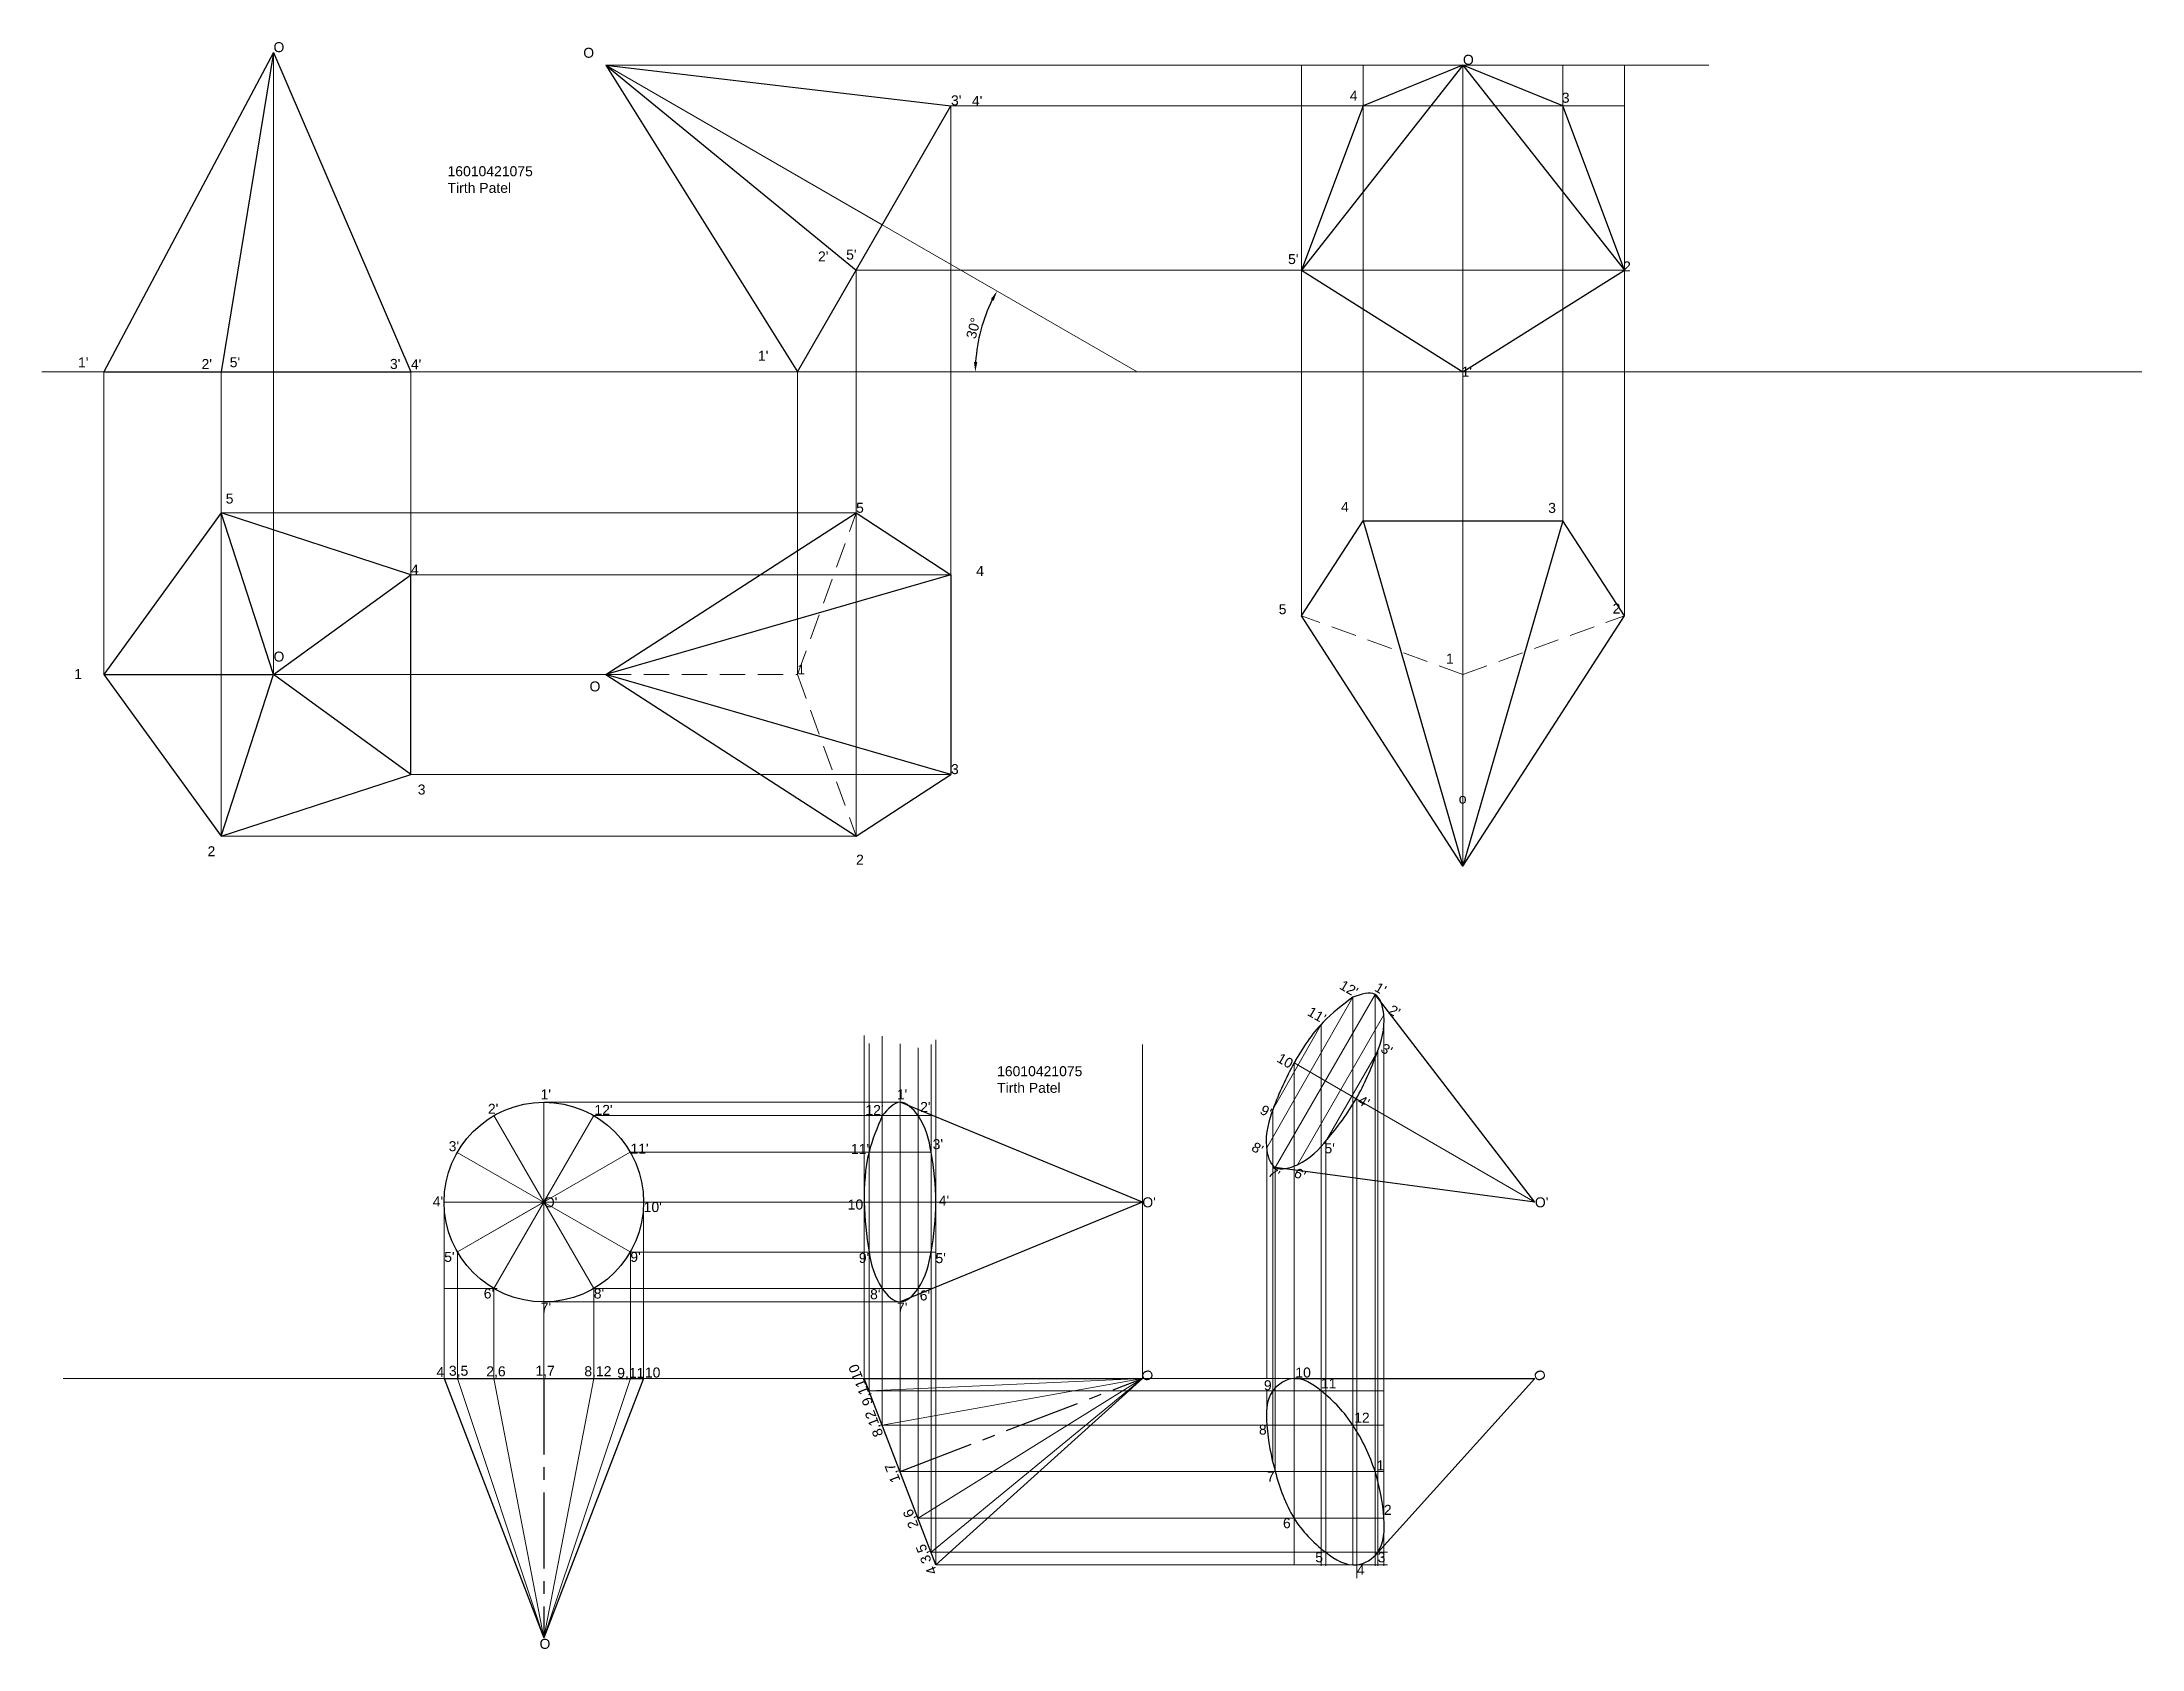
# Model space of a CAD drawing. Header units: millimetres. Extents: x 2440 to 2966, y 1659 to 2062.
import ezdxf

# ---------------------------------------------------------------- set-up
doc = ezdxf.new("R2010")
doc.units = ezdxf.units.MM
doc.linetypes.add('CENTER2', pattern=[28.575, 19.05, -3.175, 3.175, -3.175])
doc.linetypes.add('HIDDEN', pattern=[9.525, 6.35, -3.175])
doc.styles.get("Standard").update_dxf_attribs({"font": 'arial.ttf'})
doc.dimstyles.new('ISO-25', dxfattribs={"dimtxt": 2.5, "dimasz": 2.5, "dimexe": 1.25, "dimexo": 0.625, "dimtad": 1, "dimtxsty": 'Standard', "dimcen": 2.5, "dimadec": 0, "dimazin": 0, "dimtfac": 1, "dimtmove": 0, "dimatfit": 3, "dimfxl": 1, "dimarcsym": 0})

# ---------------------------------------------------------------- blocks, each defined once
blk = doc.blocks.new('*D1')
at = {"color": 0, "lineweight": -2, "transparency": 16777216}
blk.add_arc((2714.77, 1978.88), 40.5, 153.5376, 176.4624, dxfattribs=at)
at = {"color": 0, "lineweight": 0, "transparency": 16777216}
for points in [[(2678.15, 1997.12), (2678.88, 1996.73), (2679.7, 1999.13)], [(2674.76, 1981.37), (2673.93, 1981.39), (2674.27, 1978.88)]]:
    blk.add_solid(points, dxfattribs=at)
at = {"layer": 'Defpoints', "color": 0, "lineweight": 0, "transparency": 16777216}
for p in [(2650.97, 2015.72), (2676.71, 1992.73), (2440.49, 1978.88), (2680.96, 1978.88), (2714.77, 1978.88)]:
    blk.add_point(p, dxfattribs=at)
at = {"color": 0, "lineweight": 0, "transparency": 16777216, "insert": (2673.81, 1989.85), "char_height": 2.5, "attachment_point": 5, "rotation": 75}
blk.add_mtext('30°', dxfattribs=at)

msp = doc.modelspace()

# ---------------------------------------------------------------- linework, layer by layer
at = {"lineweight": 30}
for p, q in [((2498.476, 2058.881), (2455.943, 1978.881)), ((2498.476, 2058.881), (2485.332, 1978.881)), ((2498.476, 2058.881), (2532.885, 1978.881)), ((2581.686, 2055.716), (2629.702, 1978.881)), ((2581.686, 2055.716), (2668.173, 2045.515)), ((2581.686, 2055.716), (2644.397, 2004.333)), ((2796.412, 2055.716), (2755.961, 2004.333)), ((2796.412, 2055.716), (2771.412, 2045.515)), ((2821.412, 2045.515), (2796.412, 2055.716)), ((2796.412, 2055.716), (2836.863, 2004.333)), ((2771.412, 2045.515), (2755.961, 2004.333)), ((2836.863, 2004.333), (2821.412, 2045.515)), ((2755.961, 2004.333), (2796.412, 1978.881)), ((2796.412, 1978.881), (2836.863, 2004.333)), ((2498.476, 1903.122), (2485.332, 1943.573)), ((2581.686, 1903.122), (2644.397, 1943.573)), ((2644.397, 1943.573), (2668.173, 1928.122)), ((2755.961, 1917.817), (2771.412, 1941.593)), ((2771.412, 1941.593), (2796.412, 1855.106)), ((2771.412, 1941.593), (2821.412, 1941.593)), ((2821.412, 1941.593), (2796.412, 1855.106)), ((2836.863, 1917.817), (2821.412, 1941.593)), ((2498.476, 1903.122), (2532.885, 1928.122)), ((2668.173, 1928.122), (2581.686, 1903.122)), ((2668.173, 1928.122), (2668.173, 1878.122)), ((2796.412, 1855.106), (2755.961, 1917.817)), ((2796.412, 1855.106), (2836.863, 1917.817)), ((2455.943, 1903.122), (2498.476, 1903.122)), ((2485.332, 1862.671), (2498.476, 1903.122)), ((2532.885, 1878.122), (2498.476, 1903.122)), ((2581.686, 1903.122), (2644.397, 1862.671)), ((2668.173, 1878.122), (2581.686, 1903.122)), ((2644.397, 1862.671), (2668.173, 1878.122)), ((2814.43, 1771.021), (2774.389, 1823.007)), ((2716.102, 1771.021), (2655.433, 1796.021)), ((2814.43, 1771.021), (2749.389, 1779.705)), ((2716.102, 1771.021), (2655.433, 1746.021)), ((2541.193, 1726.851), (2591.193, 1726.851)), ((2541.193, 1726.851), (2566.193, 1661.851)), ((2591.193, 1726.851), (2566.193, 1661.851)), ((2664.406, 1680.183), (2646.46, 1726.851)), ((2646.46, 1726.851), (2716.102, 1726.846)), ((2664.406, 1680.183), (2716.102, 1726.846)), ((2754.118, 1726.851), (2814.43, 1726.851)), ((2814.43, 1726.851), (2774.389, 1682.524))]:
    msp.add_line(p, q, dxfattribs=at)
at = {"color": 242, "lineweight": 0, "true_color": 0xcd2027}
for p, q in [((2498.476, 1978.881), (2498.476, 2058.881)), ((2650.968, 2015.716), (2581.686, 2055.716)), ((2668.173, 2045.515), (2668.173, 1878.122)), ((2650.968, 2015.716), (2714.767, 1978.881)), ((2644.397, 2004.333), (2644.397, 1862.671)), ((2455.943, 1903.122), (2455.943, 1978.881)), ((2485.332, 1862.671), (2485.332, 1978.881)), ((2498.476, 1903.122), (2498.476, 1978.881)), ((2532.885, 1928.122), (2532.885, 1978.881)), ((2629.702, 1978.881), (2629.702, 1903.122)), ((2485.332, 1943.573), (2644.397, 1943.573)), ((2532.885, 1928.122), (2668.173, 1928.122)), ((2498.476, 1903.122), (2581.686, 1903.122)), ((2532.885, 1878.122), (2668.173, 1878.122)), ((2485.332, 1862.671), (2644.397, 1862.671))]:
    msp.add_line(p, q, dxfattribs=at)
at = {"color": 240, "lineweight": 0, "true_color": 0xed1f24}
for p, q in [((2581.686, 2055.716), (2857.959, 2055.716)), ((2755.961, 1917.817), (2755.961, 2055.716)), ((2771.412, 1941.593), (2771.412, 2055.716)), ((2796.412, 1855.106), (2796.412, 2055.716)), ((2821.412, 1941.593), (2821.412, 2055.716)), ((2836.863, 1917.817), (2836.863, 2055.716)), ((2668.173, 2045.515), (2836.863, 2045.515)), ((2644.397, 2004.333), (2836.863, 2004.333)), ((2566.193, 1796.021), (2566.193, 1746.021)), ((2553.693, 1792.672), (2578.693, 1749.371)), ((2578.693, 1792.672), (2553.693, 1749.371)), ((2544.5, 1783.448), (2587.844, 1758.521)), ((2544.542, 1758.521), (2587.844, 1783.521)), ((2591.193, 1771.021), (2541.18, 1771.021))]:
    msp.add_line(p, q, dxfattribs=at)
for p, q in [((2629.702, 1978.881), (2668.173, 2045.515)), ((2455.943, 1978.881), (2532.885, 1978.881))]:
    msp.add_line(p, q)
at = {"lineweight": 0}
for p, q in [((2440.489, 1978.881), (2680.965, 1978.881)), ((2629.702, 1978.881), (2796.412, 1978.881)), ((2680.965, 1978.881), (2966.499, 1978.881)), ((2587.886, 1783.448), (2587.716, 1783.448)), ((2566.193, 1771.021), (2544.542, 1758.521)), ((2554.526, 1749.371), (2541.193, 1749.371)), ((2814.43, 1726.851), (2445.754, 1726.851))]:
    msp.add_line(p, q, dxfattribs=at)
at = {"linetype": 'HIDDEN', "lineweight": 0}
for p, q in [((2629.702, 1903.122), (2644.397, 1943.573)), ((2796.412, 1903.122), (2755.961, 1917.817)), ((2796.412, 1903.122), (2836.863, 1917.817)), ((2581.686, 1903.122), (2629.702, 1903.122)), ((2629.702, 1903.122), (2644.397, 1862.671)), ((2796.412, 1855.106), (2796.412, 1903.122))]:
    msp.add_line(p, q, dxfattribs=at)
at = {"color": 240, "lineweight": 5, "true_color": 0xed1f24}
for p, q in [((2768.835, 1822.346), (2747.275, 1784.586)), ((2774.389, 1823.007), (2749.961, 1780.697)), ((2768.835, 1822.346), (2768.835, 1680.152)), ((2774.389, 1823.007), (2774.389, 1679.921)), ((2760.855, 1815.504), (2748.812, 1794.208)), ((2754.951, 1780.364), (2776.632, 1817.918)), ((2760.855, 1815.504), (2760.855, 1723.765)), ((2776.6, 1817.861), (2776.6, 1679.921)), ((2646.46, 1726.851), (2646.46, 1812.72)), ((2647.647, 1723.765), (2647.647, 1810.687)), ((2650.954, 1715.166), (2650.954, 1812.593)), ((2655.433, 1703.517), (2655.433, 1810.597)), ((2659.919, 1691.85), (2659.919, 1809.638)), ((2663.204, 1683.309), (2663.204, 1810.512)), ((2664.406, 1680.183), (2664.406, 1811.652)), ((2716.102, 1726.846), (2716.102, 1810.499)), ((2754.118, 1805.842), (2814.43, 1771.021)), ((2754.118, 1805.842), (2754.118, 1726.851)), ((2761.726, 1785.711), (2775.05, 1808.79)), ((2775.05, 1808.79), (2775.05, 1679.921)), ((2566.193, 1796.021), (2655.433, 1796.021)), ((2748.812, 1794.208), (2748.812, 1705.735)), ((2769.828, 1796.772), (2769.828, 1676.849)), ((2578.693, 1792.672), (2663.204, 1792.672)), ((2587.844, 1783.521), (2663.204, 1783.521)), ((2747.275, 1784.586), (2747.275, 1726.851)), ((2762.027, 1786.233), (2762.027, 1679.933)), ((2749.389, 1779.705), (2749.389, 1703.517)), ((2541.193, 1771.021), (2541.193, 1726.851)), ((2591.193, 1771.021), (2591.193, 1726.851)), ((2591.193, 1771.021), (2664.406, 1771.021)), ((2646.46, 1771.021), (2716.102, 1771.021)), ((2544.542, 1758.521), (2544.542, 1726.851)), ((2587.886, 1758.497), (2587.886, 1726.851)), ((2587.886, 1758.497), (2664.406, 1758.497)), ((2647.647, 1758.497), (2663.204, 1758.497)), ((2553.693, 1749.371), (2553.693, 1726.851)), ((2578.693, 1749.371), (2578.693, 1726.851)), ((2578.693, 1749.371), (2663.204, 1749.371)), ((2566.193, 1746.021), (2566.193, 1726.851)), ((2566.193, 1746.021), (2655.433, 1746.021)), ((2544.542, 1726.851), (2566.193, 1661.851)), ((2553.693, 1726.851), (2566.193, 1661.851)), ((2587.886, 1726.851), (2566.193, 1661.851)), ((2578.693, 1726.851), (2566.193, 1661.851)), ((2647.647, 1723.765), (2716.102, 1726.846)), ((2650.947, 1715.184), (2716.102, 1726.846)), ((2659.919, 1691.85), (2716.102, 1726.846)), ((2663.204, 1683.309), (2716.102, 1726.846)), ((2754.118, 1726.851), (2754.118, 1680.183)), ((2647.647, 1723.765), (2767.647, 1723.765)), ((2747.275, 1723.765), (2747.275, 1715.166)), ((2760.855, 1723.765), (2760.855, 1679.933)), ((2650.954, 1715.166), (2747.275, 1715.166)), ((2747.275, 1715.166), (2776.6, 1715.166)), ((2655.433, 1703.517), (2765.433, 1703.517)), ((2765.433, 1703.517), (2776.6, 1703.517)), ((2659.919, 1691.85), (2776.6, 1691.85)), ((2663.204, 1683.309), (2777.521, 1683.309)), ((2664.406, 1680.183), (2777.521, 1680.183))]:
    msp.add_line(p, q, dxfattribs=at)
at = {"lineweight": 5}
for p, q in [((2749.961, 1780.697), (2749.389, 1779.705)), ((2664.406, 1771.021), (2716.102, 1771.021)), ((2767.647, 1723.765), (2776.6, 1723.765))]:
    msp.add_line(p, q, dxfattribs=at)
at = {"linetype": 'CENTER2', "lineweight": 30}
for p, q in [((2566.193, 1726.851), (2566.193, 1661.851)), ((2655.433, 1703.517), (2716.102, 1726.846))]:
    msp.add_line(p, q, dxfattribs=at)
at = {"lineweight": 30}
msp.add_lwpolyline([(2532.885, 1878.122), (2532.885, 1928.122), (2485.332, 1943.573), (2455.943, 1903.122), (2485.332, 1862.671)], close=True, dxfattribs=at)
msp.add_circle((2566.193, 1771.021), 25, dxfattribs=at)
for points in [[(2768.835, 1822.346), (2774.389, 1823.007), (2776.599, 1817.863), (2774.868, 1808.296), (2769.659, 1796.87), (2762.356, 1786.624), (2754.949, 1780.363), (2749.389, 1779.705), (2747.184, 1784.846), (2748.884, 1794.402), (2754.118, 1805.842), (2761.396, 1816.074), (2768.835, 1822.346)], [(2650.954, 1792.672), (2655.433, 1796.021), (2659.919, 1792.672), (2663.204, 1783.521), (2664.406, 1771.021), (2663.204, 1758.497), (2659.919, 1749.371), (2655.433, 1746.021), (2650.954, 1749.371), (2647.647, 1758.497), (2646.46, 1771.021), (2647.647, 1783.521), (2650.954, 1792.672)]]:
    msp.add_spline(points, degree=3, dxfattribs=at)
msp.add_open_spline([(2754.118, 1726.851), (2754.118, 1726.851), (2756.351, 1727.071), (2762.575, 1722.854), (2769.473, 1715.331), (2774.81, 1703.879), (2776.853, 1693.19), (2776.738, 1683.438), (2769.023, 1678.684), (2760.661, 1683.785), (2753.28, 1691.599), (2749.144, 1703.32), (2747.033, 1713.858), (2747.058, 1723.606), (2752.15, 1726.746), (2754.118, 1726.851)], degree=3, knots=[6.1383874, 6.1383874, 6.1383874, 6.1383874, 6.1383874, 13.5486854, 25.2799584, 38.1847926, 50.0595673, 58.7399188, 64.8259015, 73.2304285, 84.8707981, 97.4600623, 109.2988316, 118.0340902, 124.1724777, 124.1724777, 124.1724777, 124.1724777], dxfattribs=at)

# ---------------------------------------------------------------- texts
at = {"lineweight": 0, "char_height": 2.5, "attachment_point": 1}
for s, width, insert in [('O', 19.91888, (2498.476, 2061.468)), ('O', 19.91888, (2576.068, 2060.057)), ('O', 19.91888, (2796.412, 2058.303)), ("3'", 13.14328, (2668.173, 2048.135)), ("4'", 9.81482, (2673.417, 2048.015)), ('16010421075\\PTirth Patel', 104.17882, (2542.067, 2030.398)), ("5'", 10.15554, (2641.918, 2009.509)), ("5'", 10.15554, (2487.511, 1982.572)), ("3'", 13.14328, (2527.642, 1982.147)), ("4'", 9.81482, (2532.885, 1982.027)), ('O', 19.91888, (2498.476, 1908.858)), ('O', 19.91888, (2577.641, 1901.392)), ('16010421075\\PTirth Patel', 104.17882, (2679.723, 1805.037))]:
    msp.add_mtext_dynamic_manual_height_columns(s, width=width, gutter_width=12.5, heights=[0], dxfattribs=dict(at, insert=insert))
at = {"lineweight": 5, "char_height": 2.5, "attachment_point": 1}
for s, width, insert in [('4', 5, (2768.066, 2049.317)), ('3', 3.70042, (2821.167, 2048.794)), ("5'", 7.85731, (2752.606, 2008.399)), ('2', 4.0075, (2836.52, 2006.556)), ("1'", 1.56879, (2796.062, 1980.214)), ('4', 13.69156, (2765.885, 1946.357)), ('3', 5, (2817.755, 1946.098)), ('5', 5, (2750.265, 1920.73)), ('2', 5.57435, (2833.909, 1920.895)), ('1', 5, (2792.179, 1908.342)), ('o', 8.66025, (2795.36, 1873.294)), ("1'", 8.21544, (2565.37, 1799.233)), ("1'", 8.21544, (2654.61, 1799.233)), ("2'", 5, (2552.181, 1795.614)), ("12'", 1.75427, (2578.862, 1795.339)), ("12'", 1.75427, (2646.743, 1795.306)), ("2'", 5, (2660.451, 1796.08)), ("3'", 2.18522, (2542.357, 1786.254)), ("11'", 2.14651, (2587.886, 1785.634)), ("11'", 2.14651, (2643.108, 1785.543)), ("3'", 2.18522, (2663.574, 1786.765)), ("5'", 3.30801, (2761.726, 1785.711)), ("4'", 1.97712, (2538.369, 1772.411)), ("O'", 2.0358, (2566.193, 1772.197)), ("10'", 1.54375, (2591.193, 1771.021)), ("10'", 1.54375, (2642.303, 1771.644)), ("4'", 1.97712, (2665.122, 1772.619)), ("O'", 2.0358, (2716.102, 1772.197)), ("O'", 2.0358, (2814.43, 1772.197)), ("5'", 3.30801, (2541.234, 1758.521)), ("9'", 5.34373, (2587.844, 1758.521)), ("9'", 5.34373, (2645.092, 1758.293)), ("5'", 3.30801, (2664.284, 1758.224)), ("6'", 2.55626, (2551.137, 1749.371)), ("8'", 3.25544, (2578.693, 1749.371)), ("8'", 3.25544, (2647.907, 1749.192)), ("6'", 2.55626, (2660.342, 1748.882)), ("7'", 3.36901, (2565.413, 1745.817)), ("7'", 3.36901, (2654.653, 1745.817)), ('4', 1.45721, (2539.281, 1729.691)), ('3,5', 1.79318, (2542.416, 1730.022)), ('2,6', 3.79487, (2551.772, 1729.878)), ('1,7', 3.8912, (2564.089, 1730.023)), ('8,12', 2.35784, (2576.335, 1729.908)), ('9,11', 2.59223, (2584.567, 1729.479)), ('10', 5.48408, (2591.5, 1729.582)), ('9', 1.53697, (2746.55, 1726.39)), ('10', 5.48408, (2754.425, 1729.582)), ('11', 2.9018, (2760.855, 1726.851)), ('8', 4.22327, (2745.304, 1715.287)), ('12', 2.91428, (2769.163, 1718.275)), ('1', 5, (2774.764, 1706.305)), ('7', 2.11342, (2747.275, 1703.517)), ('2', 2.56351, (2776.6, 1695.187)), ('  6', 4.72938, (2749.389, 1691.85)), ('5', 2.6137, (2759.413, 1683.309)), ('4', 2.67337, (2769.828, 1680.183)), ('O', 0.4158, (2565.109, 1661.635))]:
    msp.add_mtext_dynamic_manual_height_columns(s, width=width, gutter_width=12.5, heights=[0], dxfattribs=dict(at, insert=insert))
at = {"lineweight": 20, "char_height": 2.5, "attachment_point": 1}
for s, insert in [("2'", (2634.864, 2009.055)), ("1'", (2619.818, 1984.186)), ("1'", (2449.51, 1982.518)), ("2'", (2480.457, 1982.117)), ('5', (2486.506, 1948.429)), ('5', (2644.397, 1946.115)), ('4', (2532.885, 1930.632)), ('4', (2674.481, 1930.315)), ('1', (2448.555, 1904.488)), ('1', (2629.702, 1905.632)), ('3', (2668.173, 1880.676)), ('3', (2534.6, 1875.573)), ('2', (2481.942, 1860.114)), ('2', (2644.397, 1858.009))]:
    msp.add_mtext_dynamic_manual_height_columns(s, width=8.19842, gutter_width=12.5, heights=[0], dxfattribs=dict(at, insert=insert))
at = {"lineweight": 5, "char_height": 2.5, "attachment_point": 1}
for s, width, insert, rotation in [("12'", 1.75427, (2766.505, 1826.732), 330), ("1'", 8.21544, (2775.282, 1826.2), 330), ("2'", 5, (2778.763, 1820.548), 330), ("11'", 2.14651, (2758.476, 1820.095), 330), ("3'", 2.18522, (2776.811, 1810.92), 330), ("10'", 1.54375, (2750.829, 1808.46), 330), ("9'", 5.34373, (2746.569, 1795.503), 330), ("4'", 1.97712, (2771.078, 1797.895), 330), ("8'", 3.25544, (2744.456, 1786.214), 330), ("7'", 3.36901, (2748.611, 1779.918), 330), ("6'", 2.55626, (2755.07, 1779.728), 330), ('10', 5.48408, (2643.801, 1726.158), 111.03323), ('9,11', 2.59223, (2646.385, 1719.724), 111.03323), ('O', 0.4158, (2716.693, 1725.913), 111.03323), ('O', 0.4158, (2814.992, 1725.913), 111.03323), ('8,12', 2.35784, (2648.94, 1711.886), 111.03323), ('1,7', 3.8912, (2653.228, 1700.415), 111.03323), ('2,6', 3.79487, (2657.783, 1688.971), 111.03323), ('3,5', 1.79318, (2661.007, 1680.186), 111.03323), ('4', 1.45721, (2662.441, 1677.379), 111.03323)]:
    msp.add_mtext_dynamic_manual_height_columns(s, width=width, gutter_width=12.5, heights=[0], dxfattribs=dict(at, insert=insert, rotation=rotation))
at = {"lineweight": 5, "insert": (2775.05, 1683.309), "char_height": 2.5, "attachment_point": 1}
msp.add_mtext('3', dxfattribs=at)

# ---------------------------------------------------------------- dimensions: what is measured, and where the dimension line sits
at = {"lineweight": 0}
dim = msp.add_angular_dim_2l(base=(2676.713, 1992.732), line1=((2440.489, 1978.881), (2680.965, 1978.881)), line2=((2650.968, 2015.716), (2714.767, 1978.881)), dimstyle='ISO-25', dxfattribs=at)
dim.commit()
dim.dimension.update_dxf_attribs({"geometry": '*D1', "text_midpoint": (2673.813, 1989.855)})

doc.saveas('drawing.dxf')
